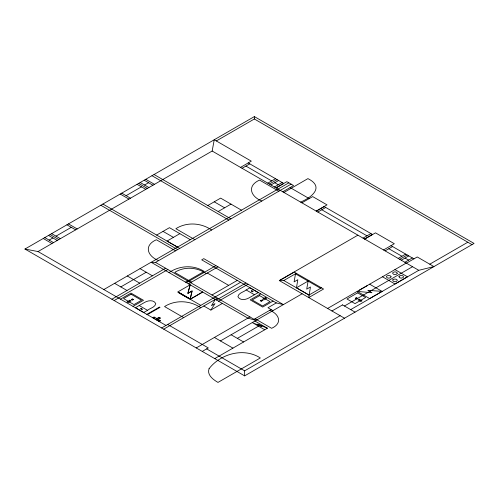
<?xml version="1.0" encoding="UTF-8"?>
<svg xmlns="http://www.w3.org/2000/svg" width="499" height="499" viewBox="0 0 499 499"><rect width="100%" height="100%" fill="white"/><g stroke="black" fill="none" stroke-linecap="round" stroke-linejoin="round"><path stroke-width="0.75" d="M216.317 140.955L254.359 118.987L254.365 116.591L474.05 243.425L244.635 375.878L24.95 249.038L254.365 116.591M308.139 281.049L306.704 289.146L310.447 286.987L308.75 297.572L323.564 289.027L296.287 273.321M321.481 287.823L308.975 295.046L296.437 287.804L297.834 279.714L294.098 281.873L295.514 273.764M24.95 249.038L38.043 251.558L212.162 151.029L214.239 139.751L251.309 161.152L240.499 167.39M190.138 299.207L192.046 290.911L187.849 293.331L190.138 284.81L177.669 292.009L190.138 299.207L202.606 292.009M190.156 299.319L192.14 290.973L187.886 293.431L190.138 284.935M357.272 298.664L357.016 297.822L355.818 297.822L355.388 298.315L355.818 298.814L357.016 298.807M215.362 299.356L211.464 305.662L214.975 303.635L210.865 310.066L203.835 306.012M147.517 310.334C149.95 308.114 155.158 307.465 155.775 303.598C153.754 299.5 147.86 300.423 144.56 302.444L135.472 307.69L143.781 312.486L147.517 310.334L139.209 305.531M246.163 289.95C243.737 292.164 238.522 292.813 237.911 296.68C239.932 300.778 245.82 299.855 249.12 297.834L258.208 292.589L249.899 287.792L246.163 289.95L254.471 294.747M49.151 240.106L52.894 237.948M56.007 236.146L71.282 227.332M126.122 195.664L141.429 186.832M144.542 185.029L148.552 182.715M242.071 168.294L249.781 163.847M156.636 235.073L169.448 227.675L190.312 239.688M207.834 205.513L220.645 198.122L241.46 210.179M179.852 233.651L167.015 241.067L177.501 247.086M218.175 211.526L231.018 204.11M267.813 183.158L275.523 178.704M269.366 184.056L277.082 179.603M270.926 184.961L278.642 180.507M274.431 186.982L282.147 182.528M103.854 289.545L151.097 262.256L247.878 318.131L255.981 320.408L155.513 262.405L151.172 262.299L288.834 182.821M155.513 262.405L291.098 184.125M282.746 191.784L293.555 185.541L286.85 181.673L276.041 187.911L283.706 183.426L248.215 162.936M283.937 192.471L307.927 178.617C324.687 187 311.906 197.298 300.598 202.089M120.808 286.919L146.226 272.229M111.87 299.225L165.574 268.219M114.159 300.541L167.864 269.535M120.49 299.138L130.975 293.088L143.487 300.311L133.002 306.367M169.024 272.604C179.322 265.493 193.475 264.62 204.166 271.406L185.553 282.153M301.889 202.831L312.692 196.594L327.02 204.864L316.21 211.102M186.445 282.665L215.911 265.649M188.522 283.862L217.988 266.853M316.285 211.146L324.188 206.58M317.844 212.044L325.747 207.478M146.818 314.358L159.48 307.047L160.004 307.347L147.336 314.663M153.486 318.094L154.777 317.37M202.706 292.071L190.244 299.269L200.785 305.357M155.813 319.435L157.603 318.399L158.358 317.308L160.229 317.713L160.06 318.293L156.374 319.759M158.701 321.1L159.973 320.37M211.969 295.009L237.287 280.388M215.256 296.905L240.574 282.291M161.639 327.955L215.343 296.949M163.716 329.159L217.421 298.153M216.479 300.005L245.945 282.989M218.556 301.203L248.028 284.193M210.865 310.066L222.386 303.411M357.889 235.166L279.272 280.557L344.503 318.219M260.621 293.861L250.199 299.88L262.667 307.078L273.09 301.059M283.812 280.519L296.325 273.296L294.248 272.098L279.434 280.65L283.812 280.519L308.975 295.046M363.029 238.135L370.938 233.569M364.588 239.033L372.497 234.468M364.682 239.09L375.491 232.852L394.322 243.718L383.513 249.962M296.437 287.804L308.906 280.606M196.25 347.94L249.955 316.934M283.37 304.596L276.303 302.918L267.951 307.74L272.941 310.615M254.11 319.329L271.069 309.536M202.276 351.415L208.308 347.934L167.676 324.475M220.415 340.954L302.163 293.774M385.103 250.878L392.594 246.55M237.356 338.372L258.507 326.165M214.745 358.619L267.395 328.242L254.933 321.044M398.171 258.42L405.656 254.097M399.724 259.318L407.215 254.995M401.283 260.216L408.775 255.893M404.857 262.281L412.342 257.958M327.6 308.457L406.223 263.067M359.38 290.206L367.644 285.434M406.411 263.179L417.251 256.96L433.93 266.591L418.761 270.308L350.685 309.611M331.935 310.958L342.545 304.908M344.453 306.012L412.53 266.703M382.109 291.385L369.64 298.583L357.172 291.385L371.948 292.713L367.794 290.318L382.109 291.385L369.64 284.187M206.636 348.895L244.635 370.838L340.137 315.699M429.77 264.189L467.812 242.227M159.954 318.337L158.326 317.339L159.537 317.576L160.017 318.3M267.395 328.242L257.64 324.132L261.881 326.577L252.282 322.572L264.751 329.77M254.359 118.987L471.973 244.622M324.119 206.536L372.591 234.524M391.004 245.633L413.939 258.875M290.075 187.549L309.212 198.602M321.793 209.761L366.983 235.852M245.926 166.073L271.668 180.931M274.787 182.734L278.292 184.755M388.846 248.714L401.913 256.255M405.032 258.058L408.6 260.116M212.162 151.029L418.761 270.302M278.829 191.211L259.555 180.089C246.656 185.796 250.567 196.594 261.825 201.028M394.959 269.579L407.49 276.808L395.015 284.012L382.484 276.777M214.239 201.821L224.619 207.809M154.048 174.507L230.906 218.88M151.97 175.704L228.829 220.078M145.752 179.297L154.478 184.337M144.192 180.195L152.919 185.235M140.182 182.509L148.908 187.549M295.452 273.801L320.664 288.353M138.622 183.414L147.348 188.454M137.063 184.312L145.789 189.352M342.476 304.87L355.051 312.131M211.632 230.008C201.166 222.741 186.757 221.781 175.866 228.698L194.878 239.676M121.756 193.15L130.488 198.184M120.203 194.049L128.929 199.082M163.042 231.374L173.421 237.368M283.395 304.608L203.785 258.65L201.708 259.848L276.303 302.918M102.888 204.041L179.746 248.415M100.81 205.239L177.669 249.612M175.561 250.835L156.349 239.745C143.487 245.433 147.398 256.199 158.62 260.615M207.278 273.015L228.667 285.366M206.318 273.589C197.08 267.158 184.343 266.266 174.719 272.392L191.554 282.116M269.753 310.297C279.459 314.133 282.677 323.427 271.624 328.317L255.083 318.767M68.475 223.908L77.202 228.947M66.916 224.812L75.642 229.852M140.019 268.649L152.413 275.804M178.355 292.264L189.701 298.814M200.791 307.752C190.156 300.429 175.573 299.562 164.551 306.554L183.707 317.62M231.118 334.773L243.593 341.971M127.32 275.997L139.708 283.151M51.647 233.626L60.373 238.665M50.087 234.53L58.813 239.564M48.528 235.428L57.254 240.468M44.785 237.586L53.512 242.626M43.226 238.485L51.952 243.524M214.414 337.449L232.914 348.127M114.608 283.338L126.996 290.493M157.478 318.474L158.04 318.799M157.085 318.705L154.066 316.965L152.8 317.695L159.368 321.487L160.634 320.757L157.64 319.029M38.043 251.558L166.005 325.435M244.635 370.838L244.635 375.878M209.069 368.705C206.754 374.986 213.241 379.664 217.976 382.409L260.322 357.964C243.836 347.248 220.483 353.76 209.069 368.705M391.073 276.783L390.224 277.837L388.721 278.143L387.218 277.837L386.369 276.783L386.9 275.922L388.721 275.429L390.542 275.922L391.073 276.783M397.298 273.19L396.443 274.244L394.946 274.55L393.443 274.244L392.594 273.19L393.125 272.329L394.946 271.836L396.443 272.142L397.298 273.19M399.013 276.29L399.368 277.669L401.196 278.155L403.017 277.669L403.548 276.802L403.017 275.935L402.075 275.542L400.31 275.542L399.013 276.29M392.788 279.883L393.143 281.261L394.971 281.754L396.474 281.448L397.323 280.394L396.792 279.527L395.85 279.134L394.085 279.134L392.788 279.883M132.959 299.506C131.667 300.722 131.667 298.283 132.959 299.506M261.85 300.691C260.559 301.907 260.559 299.469 261.85 300.691M133.401 299.506L132.372 300.099L131.343 299.506L132.372 298.907L133.401 299.506M262.293 300.691L261.264 301.284L260.235 300.691L261.264 300.092L262.293 300.691M357.01 298.315C355.718 299.537 355.718 297.098 357.01 298.315M131.087 294.223L123.546 298.577L133.975 304.602L141.516 300.242L131.087 294.223M129.902 300.211L126.996 301.889L128.243 302.612L131.15 300.928L129.902 300.211M141.148 308.444L140.518 308.812L141.841 309.573L142.471 309.212L141.148 308.444M179.122 292.564L178.773 292.77L189.034 298.695L189.389 298.489L179.122 292.564M154.565 317.851L154.154 317.732L154.565 317.851M159.137 320.489L159.175 320.526M251.839 290.705L251.209 291.073L252.531 291.834L253.161 291.472L251.839 290.705M259.642 295.626L252.163 299.949L262.549 305.943L270.034 301.627L259.642 295.626M265.362 297.604L262.455 299.281L263.697 300.005L266.609 298.321L265.362 297.604M357.602 292.857L346.967 299.001L355.001 303.642L365.636 297.498L357.602 292.857M359.149 299.157L357.902 299.874L360.808 301.552L362.056 300.835L359.149 299.157"/></g></svg>
